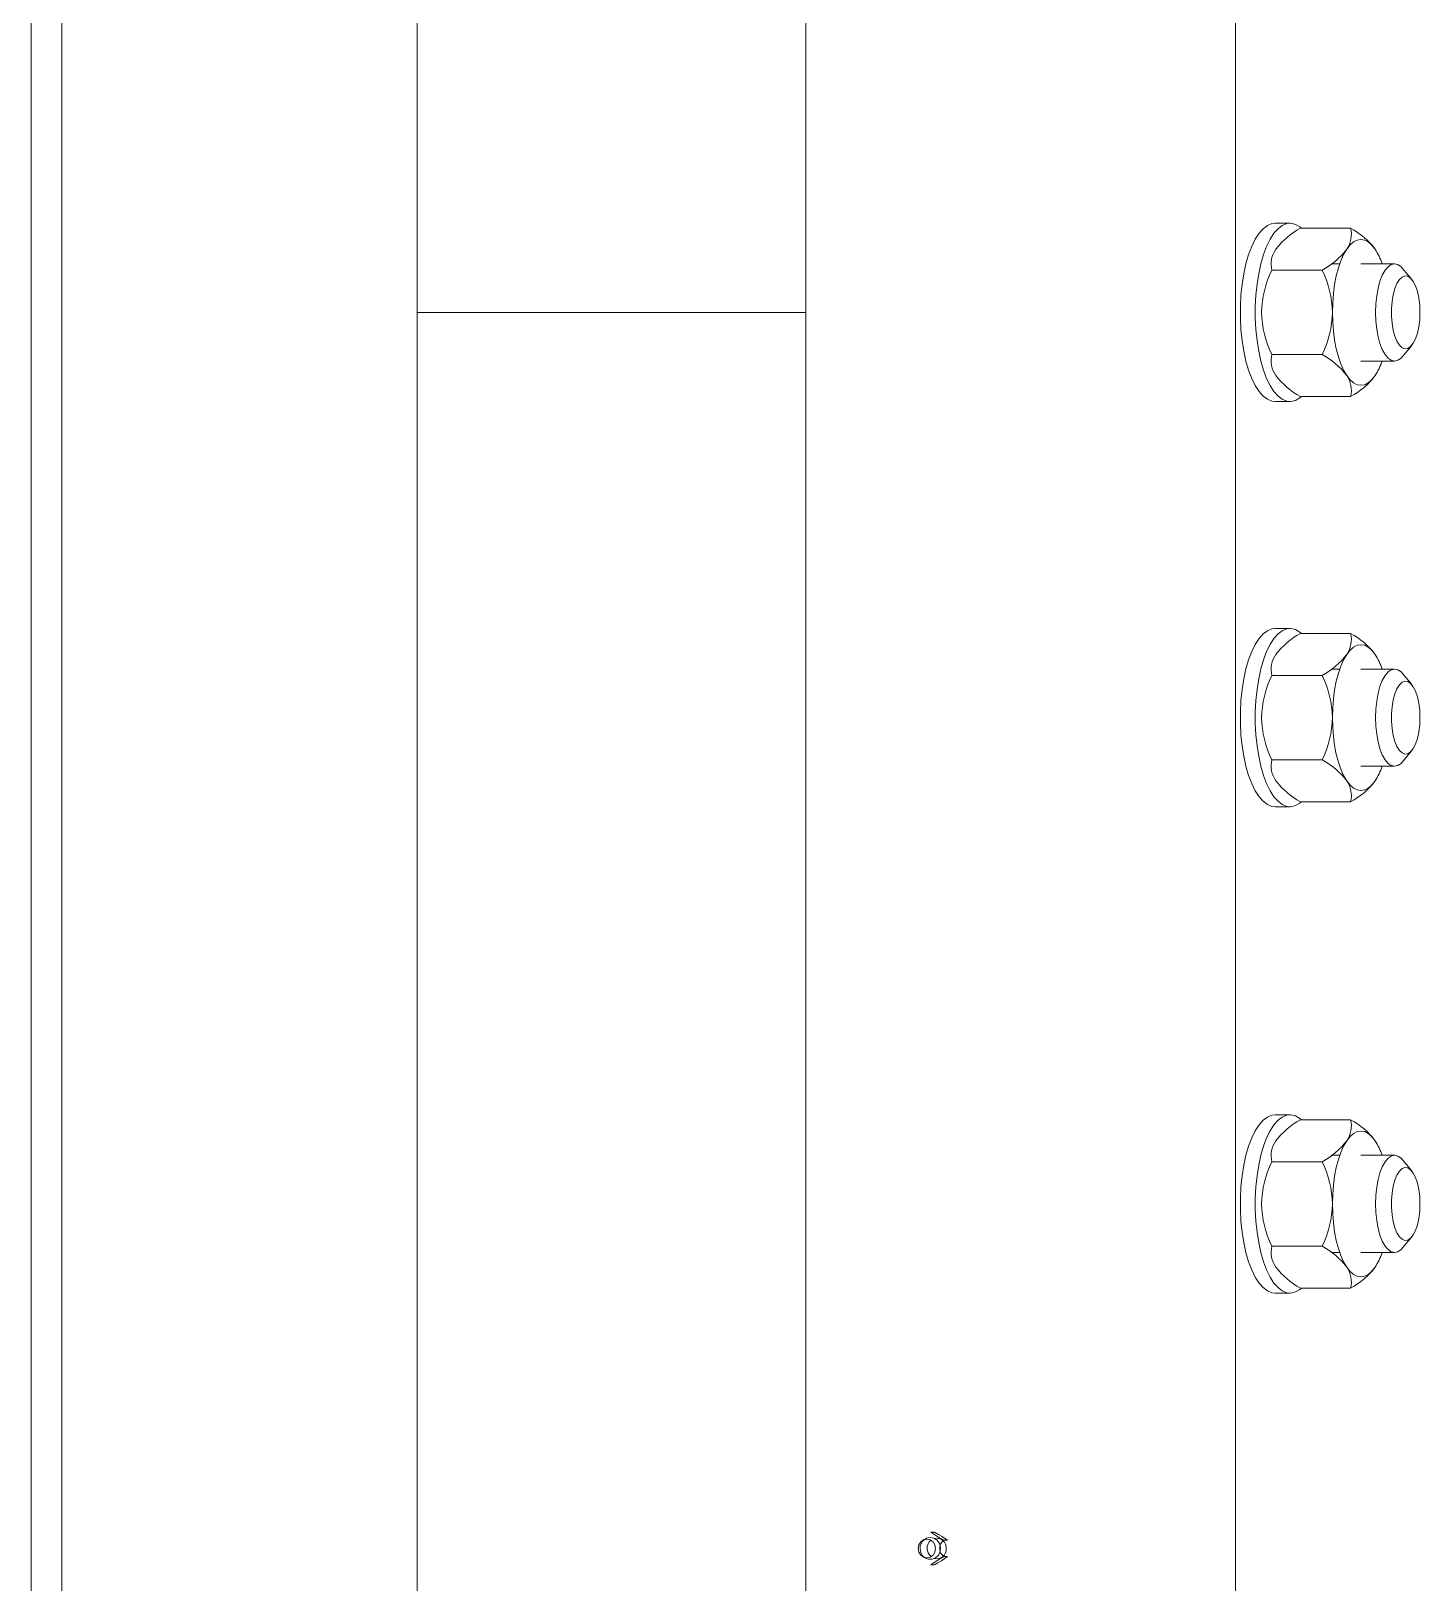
# Model space of a CAD drawing. Header units: inches. Extents: x 0 to 4731, y 0 to 1632.
# Drawn here: x 1241.73 to 1255.23, y 552.18 to 567.26 of the extents above; entities that cross this region are included whole.
import ezdxf

# ---------------------------------------------------------------- set-up
doc = ezdxf.new("R2010")
doc.units = ezdxf.units.IN
doc.header["$LTSCALE"] = 48
doc.header["$MEASUREMENT"] = 0
doc.layers.add('Equipment-AM_0', color=7, linetype='Continuous', lineweight=50)

msp = doc.modelspace()

# ---------------------------------------------------------------- linework, layer by layer
at = {"layer": 'Equipment-AM_0', "lineweight": 18}
for p, q in [((1241.734212, 509.030171), (1241.734212, 652.530171)), ((1242.033203, 509.030171), (1242.033203, 652.530171)), ((1245.486133, 509.030171), (1245.486133, 652.530171)), ((1249.261869, 573.384501), (1249.261885, 548.384541)), ((1253.435113, 548.384544), (1253.435098, 573.384501)), ((1253.966505, 565.392375), (1253.821544, 565.392375)), ((1254.067421, 565.344525), (1254.554157, 565.344525)), ((1253.790525, 564.93538), (1254.277261, 564.93538)), ((1254.448686, 564.998675), (1254.366599, 564.998675)), ((1254.981235, 564.998675), (1254.655072, 564.998675)), ((1255.148724, 564.847059), (1255.059592, 564.954)), ((1249.261875, 564.526234), (1245.486133, 564.526234)), ((1255.059592, 564.098467), (1255.148724, 564.205409)), ((1253.790525, 564.117088), (1254.277261, 564.117088)), ((1254.655072, 564.053793), (1254.981235, 564.053793)), ((1254.067421, 563.707942), (1254.554157, 563.707942)), ((1253.821544, 563.660092), (1253.966505, 563.660092)), ((1253.966505, 561.455368), (1253.821544, 561.455368)), ((1254.067421, 561.407518), (1254.554157, 561.407518)), ((1253.790525, 560.998372), (1254.277261, 560.998372)), ((1254.448686, 561.061667), (1254.366599, 561.061667)), ((1254.981235, 561.061667), (1254.655072, 561.061667)), ((1255.148724, 560.910051), (1255.059592, 561.016993)), ((1255.059592, 560.161459), (1255.148724, 560.268401)), ((1253.790525, 560.18008), (1254.277261, 560.18008)), ((1254.655072, 560.116785), (1254.981235, 560.116785)), ((1253.821544, 559.723084), (1253.966505, 559.723084)), ((1254.067421, 559.770934), (1254.554157, 559.770934)), ((1253.966505, 556.730958), (1253.821544, 556.730958)), ((1254.067421, 556.683108), (1254.554157, 556.683108)), ((1254.448686, 556.337257), (1254.366599, 556.337257)), ((1254.981235, 556.337257), (1254.655072, 556.337257)), ((1253.790525, 556.273962), (1254.277261, 556.273962)), ((1255.148724, 556.185641), (1255.059592, 556.292583)), ((1253.790525, 555.45567), (1254.277261, 555.45567)), ((1255.059592, 555.43705), (1255.148724, 555.543991)), ((1254.366599, 555.392375), (1254.448686, 555.392375)), ((1254.655072, 555.392375), (1254.981235, 555.392375)), ((1253.821544, 554.998675), (1253.966505, 554.998675)), ((1254.067421, 555.046525), (1254.554157, 555.046525)), ((1250.424344, 552.613198), (1250.39908, 552.59876)), ((1250.511916, 552.67751), (1250.475385, 552.677509)), ((1250.638757, 552.597953), (1250.602226, 552.597953)), ((1250.399081, 552.438033), (1250.424344, 552.423596)), ((1250.638757, 552.438841), (1250.602226, 552.438841)), ((1250.511916, 552.359285), (1250.475385, 552.359285))]:
    msp.add_line(p, q, dxfattribs=at)
at = {"layer": 'Equipment-AM_0', "lineweight": 18, "flags": 128}
for points in [[(1253.821544, 565.392375), (1253.789047, 565.388373), (1253.746237, 565.370659), (1253.704663, 565.33908), (1253.665008, 565.294154), (1253.627923, 565.236619), (1253.594018, 565.167419), (1253.563849, 565.087691), (1253.537911, 564.998744), (1253.51663, 564.902038), (1253.500356, 564.799162), (1253.489356, 564.691804), (1253.483811, 564.581728), (1253.483811, 564.47074), (1253.489356, 564.360663), (1253.500356, 564.253305), (1253.51663, 564.150429), (1253.537911, 564.053723), (1253.563849, 563.964776), (1253.594018, 563.885048), (1253.627923, 563.815848), (1253.665008, 563.758313), (1253.704663, 563.713387), (1253.746237, 563.681808), (1253.789047, 563.664094), (1253.821544, 563.660092)], [(1254.077435, 565.344525), (1254.062798, 565.356576), (1254.020519, 565.381273), (1253.977353, 565.39193), (1253.934008, 565.388373), (1253.891198, 565.370659), (1253.849624, 565.33908), (1253.809969, 565.294154), (1253.772885, 565.236619), (1253.73898, 565.167419), (1253.70881, 565.087691), (1253.682872, 564.998744), (1253.661592, 564.902038), (1253.645318, 564.799162), (1253.634318, 564.691804), (1253.628772, 564.581728), (1253.628772, 564.47074), (1253.634318, 564.360663), (1253.645318, 564.253305), (1253.661592, 564.150429), (1253.682872, 564.053723), (1253.70881, 563.964776), (1253.73898, 563.885048), (1253.772885, 563.815848), (1253.809969, 563.758313), (1253.849624, 563.713387), (1253.891198, 563.681808), (1253.934008, 563.664094), (1253.977353, 563.660537), (1254.020519, 563.671194), (1254.062798, 563.695891), (1254.077435, 563.707942)], [(1254.516624, 565.139952), (1254.549108, 565.180951), (1254.583406, 565.210748), (1254.61893, 565.228832), (1254.655072, 565.234895), (1254.691214, 565.228832), (1254.726738, 565.210748), (1254.761036, 565.180951), (1254.79352, 565.139952)], [(1254.378176, 564.526234), (1254.380545, 564.618733), (1254.387611, 564.709649), (1254.399253, 564.797427), (1254.415273, 564.880564), (1254.435396, 564.957639), (1254.459277, 565.027333), (1254.486508, 565.088453), (1254.516624, 565.139952)], [(1254.79352, 565.139952), (1254.8222, 565.086784), (1254.822302, 565.086411)], [(1255.059592, 564.098467), (1255.044371, 564.082284), (1255.01329, 564.06097), (1254.981235, 564.053793), (1254.94918, 564.06097), (1254.918099, 564.082284), (1254.888936, 564.117088), (1254.862578, 564.164323), (1254.839825, 564.222554), (1254.821369, 564.290013), (1254.80777, 564.364649), (1254.799442, 564.444195), (1254.796638, 564.526234), (1254.799442, 564.608272), (1254.80777, 564.687818), (1254.821369, 564.762454), (1254.839825, 564.829913), (1254.862578, 564.888144), (1254.888936, 564.93538), (1254.918099, 564.970183), (1254.94918, 564.991497), (1254.981235, 564.998675), (1255.01329, 564.991497), (1255.044371, 564.970183), (1255.059592, 564.954)], [(1255.228404, 564.526234), (1255.22557, 564.59756), (1255.217184, 564.665966), (1255.203589, 564.728652), (1255.185342, 564.78305), (1255.16319, 564.826934), (1255.13804, 564.858508), (1255.110921, 564.876478), (1255.082944, 564.88011), (1255.055254, 564.869253), (1255.028985, 564.844353), (1255.005211, 564.80643), (1254.984908, 564.757035), (1254.968905, 564.698191), (1254.957858, 564.632307), (1254.952219, 564.562081), (1254.952219, 564.490387), (1254.957858, 564.42016), (1254.968905, 564.354276), (1254.984908, 564.295432), (1255.005211, 564.246038), (1255.028985, 564.208114), (1255.055254, 564.183214), (1255.082944, 564.172358), (1255.110921, 564.175989), (1255.13804, 564.193959), (1255.16319, 564.225533), (1255.185342, 564.269417), (1255.203589, 564.323816), (1255.217184, 564.386501), (1255.22557, 564.454907), (1255.228404, 564.526234)], [(1254.516624, 563.912515), (1254.486508, 563.964015), (1254.459277, 564.025134), (1254.435396, 564.094828), (1254.415273, 564.171903), (1254.399253, 564.255041), (1254.387611, 564.342819), (1254.380545, 564.433735), (1254.378176, 564.526234)], [(1254.79352, 563.912515), (1254.761036, 563.871516), (1254.726738, 563.841719), (1254.691214, 563.823635), (1254.655072, 563.817572), (1254.61893, 563.823635), (1254.583406, 563.841719), (1254.549108, 563.871516), (1254.516624, 563.912515)], [(1254.79352, 563.912515), (1254.8222, 563.965683), (1254.822302, 563.966056)], [(1253.821544, 561.455368), (1253.789047, 561.451365), (1253.746237, 561.433652), (1253.704663, 561.402072), (1253.665008, 561.357146), (1253.627923, 561.299611), (1253.594018, 561.230411), (1253.563849, 561.150683), (1253.537911, 561.061736), (1253.51663, 560.965031), (1253.500356, 560.862154), (1253.489356, 560.754796), (1253.483811, 560.64472), (1253.483811, 560.533732), (1253.489356, 560.423655), (1253.500356, 560.316297), (1253.51663, 560.213421), (1253.537911, 560.116715), (1253.563849, 560.027768), (1253.594018, 559.94804), (1253.627923, 559.87884), (1253.665008, 559.821305), (1253.704663, 559.776379), (1253.746237, 559.7448), (1253.789047, 559.727086), (1253.821544, 559.723084)], [(1254.077435, 561.407518), (1254.062798, 561.419568), (1254.020519, 561.444265), (1253.977353, 561.454923), (1253.934008, 561.451365), (1253.891198, 561.433652), (1253.849624, 561.402072), (1253.809969, 561.357146), (1253.772885, 561.299611), (1253.73898, 561.230411), (1253.70881, 561.150683), (1253.682872, 561.061736), (1253.661592, 560.965031), (1253.645318, 560.862154), (1253.634318, 560.754796), (1253.628772, 560.64472), (1253.628772, 560.533732), (1253.634318, 560.423655), (1253.645318, 560.316297), (1253.661592, 560.213421), (1253.682872, 560.116715), (1253.70881, 560.027768), (1253.73898, 559.94804), (1253.772885, 559.87884), (1253.809969, 559.821305), (1253.849624, 559.776379), (1253.891198, 559.7448), (1253.934008, 559.727086), (1253.977353, 559.723529), (1254.020519, 559.734186), (1254.062798, 559.758884), (1254.077435, 559.770934)], [(1254.516624, 561.202945), (1254.549108, 561.243944), (1254.583406, 561.27374), (1254.61893, 561.291825), (1254.655072, 561.297887), (1254.691214, 561.291825), (1254.726738, 561.27374), (1254.761036, 561.243944), (1254.79352, 561.202945)], [(1254.378176, 560.589226), (1254.380545, 560.681725), (1254.387611, 560.772641), (1254.399253, 560.860419), (1254.415273, 560.943557), (1254.435396, 561.020632), (1254.459277, 561.090325), (1254.486508, 561.151445), (1254.516624, 561.202945)], [(1254.79352, 561.202945), (1254.8222, 561.149776), (1254.822302, 561.149403)], [(1255.059592, 560.161459), (1255.044371, 560.145277), (1255.01329, 560.123962), (1254.981235, 560.116785), (1254.94918, 560.123962), (1254.918099, 560.145277), (1254.888936, 560.18008), (1254.862578, 560.227315), (1254.839825, 560.285547), (1254.821369, 560.353005), (1254.80777, 560.427641), (1254.799442, 560.507187), (1254.796638, 560.589226), (1254.799442, 560.671264), (1254.80777, 560.75081), (1254.821369, 560.825446), (1254.839825, 560.892905), (1254.862578, 560.951137), (1254.888936, 560.998372), (1254.918099, 561.033175), (1254.94918, 561.054489), (1254.981235, 561.061667), (1255.01329, 561.054489), (1255.044371, 561.033175), (1255.059592, 561.016993)], [(1255.228404, 560.589226), (1255.22557, 560.660552), (1255.217184, 560.728958), (1255.203589, 560.791644), (1255.185342, 560.846042), (1255.16319, 560.889927), (1255.13804, 560.9215), (1255.110921, 560.93947), (1255.082944, 560.943102), (1255.055254, 560.932245), (1255.028985, 560.907346), (1255.005211, 560.869422), (1254.984908, 560.820027), (1254.968905, 560.761183), (1254.957858, 560.695299), (1254.952219, 560.625073), (1254.952219, 560.553379), (1254.957858, 560.483152), (1254.968905, 560.417268), (1254.984908, 560.358425), (1255.005211, 560.30903), (1255.028985, 560.271106), (1255.055254, 560.246206), (1255.082944, 560.23535), (1255.110921, 560.238981), (1255.13804, 560.256951), (1255.16319, 560.288525), (1255.185342, 560.332409), (1255.203589, 560.386808), (1255.217184, 560.449493), (1255.22557, 560.5179), (1255.228404, 560.589226)], [(1254.516624, 559.975507), (1254.486508, 560.027007), (1254.459277, 560.088127), (1254.435396, 560.15782), (1254.415273, 560.234895), (1254.399253, 560.318033), (1254.387611, 560.405811), (1254.380545, 560.496727), (1254.378176, 560.589226)], [(1254.79352, 559.975507), (1254.761036, 559.934508), (1254.726738, 559.904711), (1254.691214, 559.886627), (1254.655072, 559.880564), (1254.61893, 559.886627), (1254.583406, 559.904711), (1254.549108, 559.934508), (1254.516624, 559.975507)], [(1254.79352, 559.975507), (1254.8222, 560.028675), (1254.822302, 560.029048)], [(1253.821544, 556.730958), (1253.789047, 556.726956), (1253.746237, 556.709242), (1253.704663, 556.677663), (1253.665008, 556.632737), (1253.627923, 556.575202), (1253.594018, 556.506002), (1253.563849, 556.426274), (1253.537911, 556.337327), (1253.51663, 556.240621), (1253.500356, 556.137745), (1253.489356, 556.030387), (1253.483811, 555.92031), (1253.483811, 555.809322), (1253.489356, 555.699246), (1253.500356, 555.591888), (1253.51663, 555.489012), (1253.537911, 555.392306), (1253.563849, 555.303359), (1253.594018, 555.223631), (1253.627923, 555.154431), (1253.665008, 555.096896), (1253.704663, 555.05197), (1253.746237, 555.020391), (1253.789047, 555.002677), (1253.821544, 554.998675)], [(1254.077435, 556.683108), (1254.062798, 556.695159), (1254.020519, 556.719856), (1253.977353, 556.730513), (1253.934008, 556.726956), (1253.891198, 556.709242), (1253.849624, 556.677663), (1253.809969, 556.632737), (1253.772885, 556.575202), (1253.73898, 556.506002), (1253.70881, 556.426274), (1253.682872, 556.337327), (1253.661592, 556.240621), (1253.645318, 556.137745), (1253.634318, 556.030387), (1253.628772, 555.92031), (1253.628772, 555.809322), (1253.634318, 555.699246), (1253.645318, 555.591888), (1253.661592, 555.489012), (1253.682872, 555.392306), (1253.70881, 555.303359), (1253.73898, 555.223631), (1253.772885, 555.154431), (1253.809969, 555.096896), (1253.849624, 555.05197), (1253.891198, 555.020391), (1253.934008, 555.002677), (1253.977353, 554.99912), (1254.020519, 555.009777), (1254.062798, 555.034474), (1254.075249, 555.044605)], [(1254.378176, 555.864816), (1254.380545, 555.957315), (1254.387611, 556.048231), (1254.399253, 556.136009), (1254.415273, 556.219147), (1254.435396, 556.296222), (1254.459277, 556.365916), (1254.486508, 556.427035), (1254.516624, 556.478535)], [(1254.516624, 556.478535), (1254.549108, 556.519534), (1254.583406, 556.549331), (1254.61893, 556.567415), (1254.655072, 556.573478), (1254.691214, 556.567415), (1254.726738, 556.549331), (1254.761036, 556.519534), (1254.79352, 556.478535)], [(1254.79352, 556.478535), (1254.8222, 556.425367), (1254.822302, 556.424994)], [(1255.059592, 555.43705), (1255.044371, 555.420867), (1255.01329, 555.399553), (1254.981235, 555.392375), (1254.94918, 555.399553), (1254.918099, 555.420867), (1254.888936, 555.45567), (1254.862578, 555.502906), (1254.839825, 555.561137), (1254.821369, 555.628596), (1254.80777, 555.703232), (1254.799442, 555.782778), (1254.796638, 555.864816), (1254.799442, 555.946855), (1254.80777, 556.026401), (1254.821369, 556.101037), (1254.839825, 556.168496), (1254.862578, 556.226727), (1254.888936, 556.273962), (1254.918099, 556.308766), (1254.94918, 556.33008), (1254.981235, 556.337257), (1255.01329, 556.33008), (1255.044371, 556.308766), (1255.059592, 556.292583)], [(1255.228404, 555.864816), (1255.22557, 555.936143), (1255.217184, 556.004549), (1255.203589, 556.067234), (1255.185342, 556.121633), (1255.16319, 556.165517), (1255.13804, 556.197091), (1255.110921, 556.215061), (1255.082944, 556.218692), (1255.055254, 556.207836), (1255.028985, 556.182936), (1255.005211, 556.145012), (1254.984908, 556.095618), (1254.968905, 556.036774), (1254.957858, 555.97089), (1254.952219, 555.900663), (1254.952219, 555.828969), (1254.957858, 555.758743), (1254.968905, 555.692859), (1254.984908, 555.634015), (1255.005211, 555.58462), (1255.028985, 555.546697), (1255.055254, 555.521797), (1255.082944, 555.51094), (1255.110921, 555.514572), (1255.13804, 555.532542), (1255.16319, 555.564116), (1255.185342, 555.608), (1255.203589, 555.662398), (1255.217184, 555.725084), (1255.22557, 555.79349), (1255.228404, 555.864816)], [(1254.516624, 555.251098), (1254.486508, 555.302597), (1254.459277, 555.363717), (1254.435396, 555.433411), (1254.415273, 555.510486), (1254.399253, 555.593623), (1254.387611, 555.681401), (1254.380545, 555.772317), (1254.378176, 555.864816)], [(1254.79352, 555.251098), (1254.8222, 555.304266), (1254.822302, 555.304639)], [(1254.79352, 555.251098), (1254.761036, 555.210099), (1254.726738, 555.180302), (1254.691214, 555.162218), (1254.655072, 555.156155), (1254.61893, 555.162218), (1254.583406, 555.180302), (1254.549108, 555.210099), (1254.516624, 555.251098)], [(1250.438271, 552.609342), (1250.406235, 552.602419), (1250.379076, 552.582705), (1250.360928, 552.5532), (1250.354556, 552.518397), (1250.360928, 552.483594), (1250.379076, 552.454089), (1250.406235, 552.434375), (1250.438271, 552.427452), (1250.470308, 552.434375), (1250.497467, 552.454089), (1250.515614, 552.483594), (1250.521986, 552.518397), (1250.515614, 552.5532), (1250.497467, 552.582705), (1250.470308, 552.602419), (1250.438271, 552.609342)], [(1250.424369, 552.423582), (1250.45243, 552.41294), (1250.488722, 552.41294), (1250.522564, 552.427183), (1250.549384, 552.453744), (1250.565561, 552.489038), (1250.568909, 552.528296), (1250.558978, 552.566218), (1250.537106, 552.597681), (1250.50625, 552.618436), (1250.470576, 552.625681), (1250.470576, 552.625681)], [(1250.470576, 552.625681), (1250.434901, 552.618436), (1250.424384, 552.613221)], [(1250.533996, 552.637731), (1250.501103, 552.659295), (1250.475385, 552.677509)], [(1250.511916, 552.67751), (1250.552319, 552.654608), (1250.580146, 552.637732)], [(1250.602226, 552.597953), (1250.561823, 552.620855), (1250.533996, 552.637731)], [(1250.580146, 552.637732), (1250.613038, 552.616168), (1250.638757, 552.597953)], [(1250.475385, 552.359285), (1250.508008, 552.382186), (1250.533996, 552.399063)], [(1250.580146, 552.399063), (1250.544279, 552.3775), (1250.511916, 552.359285)], [(1250.533996, 552.399063), (1250.569863, 552.420626), (1250.602226, 552.438841)], [(1250.638757, 552.438841), (1250.606134, 552.41594), (1250.580146, 552.399063)]]:
    msp.add_lwpolyline(points, dxfattribs=at)
at = {"layer": 'Equipment-AM_0', "lineweight": 18}
for centre, radius, start, end in [((1254.423541, 564.685521), 0.749072, 118.3863836, 142.6516369), ((1254.315078, 565.282659), 0.246953, 324.6991341, 14.5080985), ((1254.205368, 564.694099), 0.738044, 37.1642511, 61.7977284), ((1254.029603, 564.997246), 0.246953, 144.6991341, 194.5080985), ((1253.921141, 565.594384), 0.749072, 298.3863836, 322.6516369), ((1254.257705, 564.795314), 0.637082, 18.614928, 32.7492905), ((1254.659684, 564.503985), 0.970329, 153.6031343, 178.6861215), ((1253.409025, 564.504212), 0.969401, 1.3016702, 26.4090739), ((1254.653756, 564.547021), 0.96437, 181.2351071, 206.475637), ((1253.413109, 564.547248), 0.965296, 333.5366683, 358.7525876), ((1254.029603, 564.055222), 0.246953, 165.4919015, 215.3008659), ((1253.921141, 563.458083), 0.749072, 37.3483631, 61.6136164), ((1254.257705, 564.257153), 0.637082, 327.2507095, 341.385072), ((1254.423541, 564.366946), 0.749072, 217.3483631, 241.6136164), ((1254.315078, 563.769808), 0.246953, 345.4919015, 35.3008659), ((1254.205368, 564.358369), 0.738044, 298.2022716, 322.8357489), ((1254.423541, 560.748513), 0.749072, 118.3863836, 142.6516369), ((1254.315078, 561.345652), 0.246953, 324.6991341, 14.5080985), ((1254.205368, 560.757091), 0.738044, 37.1642511, 61.7977284), ((1254.029603, 561.060238), 0.246953, 144.6991341, 194.5080985), ((1253.921141, 561.657376), 0.749072, 298.3863836, 322.6516369), ((1254.257705, 560.858306), 0.637082, 18.614928, 32.7492905), ((1254.659684, 560.566977), 0.970329, 153.6031343, 178.6861215), ((1253.409025, 560.567204), 0.969401, 1.3016702, 26.4090739), ((1254.653756, 560.610013), 0.96437, 181.2351071, 206.475637), ((1253.413109, 560.61024), 0.965296, 333.5366683, 358.7525876), ((1254.029603, 560.118214), 0.246953, 165.4919015, 215.3008659), ((1253.921141, 559.521075), 0.749072, 37.3483631, 61.6136164), ((1254.257705, 560.320145), 0.637082, 327.2507095, 341.385072), ((1254.423541, 560.429939), 0.749072, 217.3483631, 241.6136164), ((1254.315078, 559.8328), 0.246953, 345.4919015, 35.3008659), ((1254.205368, 560.421361), 0.738044, 298.2022716, 322.8357489), ((1254.423541, 556.024104), 0.749072, 118.3863836, 142.6516369), ((1254.315078, 556.621242), 0.246953, 324.6991341, 14.5080985), ((1254.205368, 556.032681), 0.738044, 37.1642511, 61.7977284), ((1254.029603, 556.335828), 0.246953, 144.6991341, 194.5080985), ((1253.921141, 556.932967), 0.749072, 298.3863836, 322.6516369), ((1254.257705, 556.133897), 0.637082, 18.614928, 32.7492905), ((1254.659684, 555.842567), 0.970329, 153.6031343, 178.6861215), ((1253.409025, 555.842795), 0.969401, 1.3016702, 26.4090739), ((1254.653756, 555.885603), 0.96437, 181.2351071, 206.475637), ((1253.413109, 555.885831), 0.965296, 333.5366683, 358.7525876), ((1254.029603, 555.393805), 0.246953, 165.4919015, 215.3008659), ((1253.921141, 554.796666), 0.749072, 37.3483631, 61.6136164), ((1254.257705, 555.595736), 0.637082, 327.2507095, 341.385072), ((1254.423541, 555.705529), 0.749072, 217.3483631, 241.6136164), ((1254.315078, 555.108391), 0.246953, 345.4919015, 35.3008659), ((1254.205368, 555.696951), 0.738044, 298.2022716, 322.8357489), ((1250.483013, 552.518408), 0.111786, 128.554501, 232.0173151), ((1250.541657, 552.519232), 0.101828, 129.8999139, 231.6431411), ((1250.533104, 552.523874), 0.093705, 356.6496388, 104.3499923), ((1250.662044, 552.518383), 0.099573, 132.0948826, 229.1403201), ((1250.535662, 552.510147), 0.09136, 255.2826319, 5.1810462)]:
    msp.add_arc(centre, radius, start, end, dxfattribs=at)

doc.saveas('drawing.dxf')
